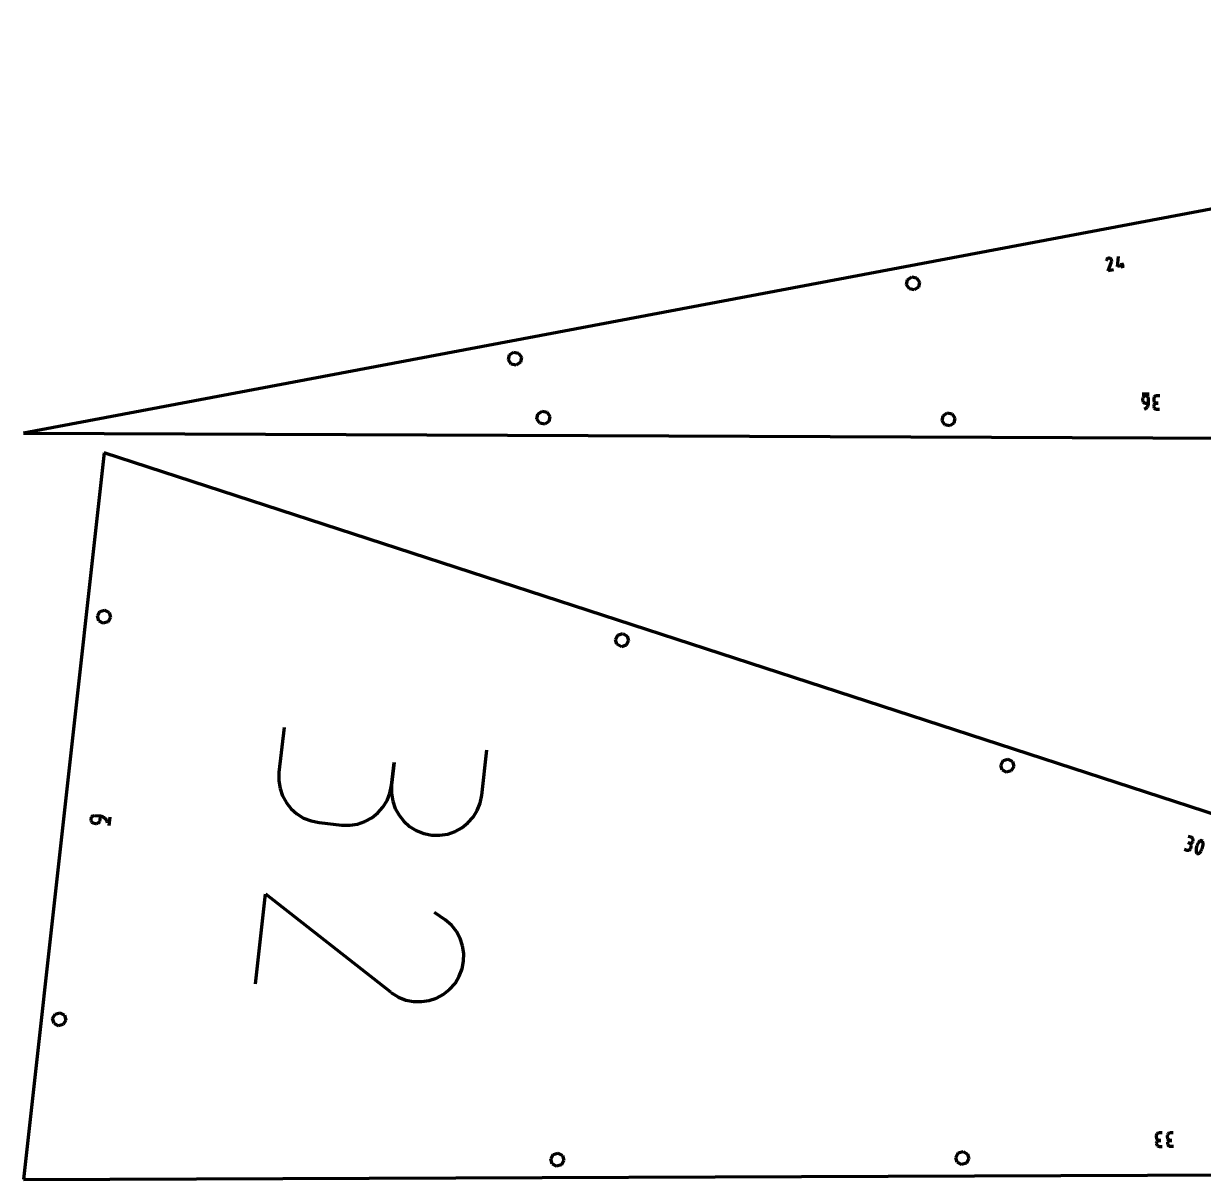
# Model space of a CAD drawing. Header units: inches. Extents: x -100 to 100, y -100 to -26.
# Drawn here: x 31.68 to 46.24, y -99.94 to -85.67 of the extents above; entities that cross this region are included whole.
import ezdxf

# ---------------------------------------------------------------- set-up
doc = ezdxf.new("R2010")
doc.units = ezdxf.units.IN
doc.header["$MEASUREMENT"] = 0
for name, color, linetype, lineweight in [('annotation', 7, 'Continuous', 0), ('boundary', 7, 'Continuous', 0), ('hole', 7, 'Continuous', 0)]:
    doc.layers.add(name, color=color, linetype=linetype, lineweight=lineweight)

msp = doc.modelspace()

# ---------------------------------------------------------------- linework, layer by layer
at = {"layer": 'annotation', "color": 1, "lineweight": 70}
for p, q in [((45.041436, -88.592582), (45.038643, -88.601806)), ((45.04398, -88.586999), (45.041436, -88.592582)), ((45.047372, -88.5821), (45.04398, -88.586999)), ((45.051492, -88.577941), (45.047372, -88.5821)), ((45.056217, -88.574578), (45.051492, -88.577941)), ((45.061429, -88.572069), (45.056217, -88.574578)), ((45.067007, -88.570471), (45.061429, -88.572069)), ((45.06215, -88.726863), (45.10504, -88.616048)), ((45.072829, -88.569839), (45.067007, -88.570471)), ((45.078776, -88.570232), (45.072829, -88.569839)), ((45.084726, -88.571706), (45.078776, -88.570232)), ((45.090281, -88.57426), (45.084726, -88.571706)), ((45.084726, -88.571706), (45.084726, -88.571706)), ((45.095165, -88.577661), (45.090281, -88.57426)), ((45.099317, -88.581789), (45.095165, -88.577661)), ((45.102676, -88.586521), (45.099317, -88.581789)), ((45.105181, -88.591738), (45.102676, -88.586521)), ((45.10504, -88.616048), (45.105096, -88.615943)), ((45.10504, -88.616048), (45.10504, -88.616048)), ((45.105096, -88.615943), (45.105149, -88.615838)), ((45.105149, -88.615838), (45.1052, -88.615731)), ((45.106773, -88.597317), (45.105181, -88.591738)), ((45.1052, -88.615731), (45.105248, -88.615623)), ((45.105248, -88.615623), (45.105293, -88.615512)), ((45.105293, -88.615512), (45.105337, -88.615398)), ((45.105337, -88.615398), (45.105379, -88.615278)), ((45.105379, -88.615278), (45.10542, -88.615154)), ((45.10542, -88.615154), (45.10546, -88.615023)), ((45.10546, -88.615023), (45.106973, -88.609081)), ((45.10546, -88.615023), (45.10546, -88.615023)), ((45.107391, -88.603138), (45.106773, -88.597317)), ((45.106973, -88.609081), (45.107391, -88.603138)), ((45.178836, -88.670272), (45.19009, -88.547235)), ((45.262195, -88.654538), (45.178836, -88.670272)), ((45.243508, -88.69263), (45.230923, -88.625954)), ((45.128826, -88.714278), (45.06215, -88.726863)), ((45.567378, -90.245936), (45.484259, -90.245595)), ((45.493801, -90.284723), (45.491049, -90.290468)), ((45.497463, -90.279579), (45.493801, -90.284723)), ((45.501929, -90.275143), (45.497463, -90.279579)), ((45.507096, -90.271517), (45.501929, -90.275143)), ((45.512858, -90.268806), (45.507096, -90.271517)), ((45.519113, -90.267114), (45.512858, -90.268806)), ((45.525754, -90.266545), (45.519113, -90.267114)), ((45.532377, -90.267168), (45.525754, -90.266545)), ((45.525754, -90.266545), (45.525754, -90.266545)), ((45.53861, -90.268911), (45.532377, -90.267168)), ((45.544348, -90.271669), (45.53861, -90.268911)), ((45.549487, -90.275337), (45.544348, -90.271669)), ((45.553921, -90.279811), (45.549487, -90.275337)), ((45.557546, -90.284984), (45.553921, -90.279811)), ((45.633631, -90.280126), (45.62997, -90.285258)), ((45.638098, -90.275698), (45.633631, -90.280126)), ((45.643264, -90.272076), (45.638098, -90.275698)), ((45.649027, -90.269368), (45.643264, -90.272076)), ((45.655281, -90.267677), (45.649027, -90.269368)), ((45.661923, -90.267109), (45.655281, -90.267677)), ((45.698838, -90.26726), (45.661923, -90.267109)), ((45.661923, -90.267109), (45.661923, -90.267109)), ((45.488688, -90.303351), (45.488613, -90.32174)), ((45.488613, -90.32174), (45.488613, -90.32174)), ((45.488613, -90.32174), (45.48918, -90.32838)), ((45.489309, -90.296712), (45.488688, -90.303351)), ((45.48918, -90.32838), (45.490868, -90.33463)), ((45.491049, -90.290468), (45.489309, -90.296712)), ((45.490868, -90.33463), (45.493573, -90.340385)), ((45.493573, -90.340385), (45.497192, -90.345544)), ((45.497192, -90.345544), (45.501622, -90.350001)), ((45.501622, -90.350001), (45.506759, -90.353655)), ((45.506537, -90.432706), (45.517129, -90.428784)), ((45.506759, -90.353655), (45.512499, -90.3564)), ((45.512499, -90.3564), (45.51874, -90.358135)), ((45.517129, -90.428784), (45.526855, -90.423482)), ((45.51874, -90.358135), (45.525376, -90.358754)), ((45.525376, -90.358754), (45.562291, -90.358906)), ((45.526855, -90.423482), (45.535615, -90.416932)), ((45.535615, -90.416932), (45.54331, -90.409267)), ((45.54331, -90.409267), (45.549839, -90.400623)), ((45.549839, -90.400623), (45.555101, -90.39113)), ((45.555101, -90.39113), (45.558998, -90.380925)), ((45.560257, -90.290752), (45.557546, -90.284984)), ((45.558998, -90.380925), (45.561428, -90.370139)), ((45.561949, -90.29701), (45.560257, -90.290752)), ((45.561428, -90.370139), (45.562291, -90.358906)), ((45.562518, -90.303653), (45.561949, -90.29701)), ((45.562291, -90.358906), (45.562518, -90.303653)), ((45.562518, -90.303653), (45.562518, -90.303653)), ((45.6251, -90.389495), (45.624478, -90.396133)), ((45.624478, -90.396133), (45.624478, -90.396133)), ((45.624478, -90.396133), (45.625046, -90.402746)), ((45.624857, -90.30382), (45.624781, -90.322304)), ((45.624781, -90.322304), (45.624781, -90.322304)), ((45.624781, -90.322304), (45.625348, -90.328916)), ((45.625478, -90.29721), (45.624857, -90.30382)), ((45.625046, -90.402746), (45.626734, -90.408981)), ((45.626839, -90.38325), (45.6251, -90.389495)), ((45.625348, -90.328916), (45.627036, -90.335151)), ((45.627217, -90.290987), (45.625478, -90.29721)), ((45.626734, -90.408981), (45.629439, -90.414732)), ((45.629592, -90.377503), (45.626839, -90.38325)), ((45.627036, -90.335151), (45.629742, -90.340902)), ((45.62997, -90.285258), (45.627217, -90.290987)), ((45.629439, -90.414732), (45.633058, -90.419894)), ((45.633253, -90.372358), (45.629592, -90.377503)), ((45.629742, -90.340902), (45.633361, -90.346064)), ((45.633058, -90.419894), (45.637488, -90.42436)), ((45.63772, -90.367919), (45.633253, -90.372358)), ((45.633361, -90.346064), (45.637791, -90.35053)), ((45.637488, -90.42436), (45.642625, -90.428025)), ((45.642886, -90.364292), (45.63772, -90.367919)), ((45.637791, -90.35053), (45.642928, -90.354195)), ((45.642625, -90.428025), (45.648365, -90.430781)), ((45.648649, -90.361579), (45.642886, -90.364292)), ((45.642928, -90.354195), (45.648668, -90.356952)), ((45.654903, -90.359886), (45.648649, -90.361579)), ((45.648668, -90.356952), (45.654908, -90.358694)), ((45.661545, -90.359318), (45.654903, -90.359886)), ((45.654908, -90.358694), (45.661545, -90.359318)), ((45.661545, -90.359318), (45.680028, -90.359393)), ((45.680028, -90.359393), (45.661545, -90.359318)), ((45.661545, -90.359318), (45.661545, -90.359318)), ((45.506537, -90.432706), (45.506537, -90.432706)), ((45.648365, -90.430781), (45.654605, -90.432524)), ((45.654605, -90.432524), (45.661242, -90.433147)), ((45.661242, -90.433147), (45.698157, -90.433299)), ((34.890688, -94.359653), (34.828888, -94.916074)), ((37.331605, -95.19404), (37.393404, -94.637619)), ((36.218763, -95.070442), (36.249706, -94.791838)), ((36.249706, -94.791838), (36.218763, -95.070442)), ((34.828888, -94.916074), (34.826751, -95.017144)), ((34.828888, -94.916074), (34.828888, -94.916074)), ((34.826751, -95.017144), (34.842165, -95.114184)), ((36.198666, -95.169518), (36.218763, -95.070442)), ((36.218763, -95.070442), (36.216633, -95.171513)), ((36.218763, -95.070442), (36.218763, -95.070442)), ((34.842165, -95.114184), (34.873717, -95.20545)), ((34.873717, -95.20545), (34.919993, -95.289199)), ((36.162321, -95.260808), (36.198666, -95.169518)), ((36.216633, -95.171513), (36.232075, -95.268556)), ((37.311508, -95.293116), (37.331605, -95.19404)), ((34.919993, -95.289199), (34.979578, -95.363689)), ((34.979578, -95.363689), (35.051058, -95.427177)), ((36.047954, -95.414477), (36.111495, -95.342925)), ((36.111495, -95.342925), (36.162321, -95.260808)), ((36.232075, -95.268556), (36.263685, -95.359828)), ((36.263685, -95.359828), (36.310057, -95.443588)), ((37.275163, -95.384407), (37.311508, -95.293116)), ((32.505023, -95.490226), (32.504847, -95.498628)), ((32.504847, -95.498628), (32.506135, -95.506702)), ((32.506697, -95.481974), (32.505023, -95.490226)), ((32.505023, -95.490226), (32.505023, -95.490226)), ((32.506135, -95.506702), (32.508768, -95.514302)), ((32.509726, -95.47437), (32.506697, -95.481974)), ((32.508768, -95.514302), (32.51263, -95.521281)), ((32.513963, -95.46753), (32.509726, -95.47437)), ((32.51263, -95.521281), (32.517605, -95.527493)), ((32.519262, -95.461571), (32.513963, -95.46753)), ((32.525478, -95.456608), (32.519262, -95.461571)), ((32.532464, -95.452756), (32.525478, -95.456608)), ((32.540074, -95.450133), (32.532464, -95.452756)), ((32.548163, -95.448853), (32.540074, -95.450133)), ((32.556584, -95.449033), (32.548163, -95.448853)), ((32.626191, -95.456764), (32.556584, -95.449033)), ((32.556584, -95.449033), (32.556584, -95.449033)), ((32.606812, -95.531742), (32.61211, -95.52578)), ((32.61211, -95.52578), (32.616345, -95.518943)), ((32.616345, -95.518943), (32.619371, -95.511348)), ((32.619371, -95.511348), (32.621043, -95.503112)), ((32.621043, -95.503112), (32.626191, -95.456764)), ((32.640149, -95.459353), (32.626191, -95.456764)), ((32.653343, -95.46385), (32.640149, -95.459353)), ((32.665615, -95.470111), (32.653343, -95.46385)), ((32.67681, -95.477989), (32.665615, -95.470111)), ((32.686772, -95.487342), (32.67681, -95.477989)), ((32.695345, -95.498024), (32.686772, -95.487342)), ((32.702371, -95.509891), (32.695345, -95.498024)), ((32.707696, -95.522799), (32.702371, -95.509891)), ((32.711163, -95.536601), (32.707696, -95.522799)), ((32.734038, -95.568445), (32.745629, -95.464087)), ((35.051058, -95.427177), (35.133018, -95.477922)), ((35.133018, -95.477922), (35.224045, -95.514179)), ((35.224045, -95.514179), (35.322724, -95.534207)), ((35.798698, -95.551856), (35.889789, -95.520332)), ((35.889789, -95.520332), (35.973463, -95.474076)), ((35.973463, -95.474076), (36.047954, -95.414477)), ((36.310057, -95.443588), (36.369786, -95.518094)), ((36.369786, -95.518094), (36.441467, -95.581605)), ((37.160796, -95.538076), (37.224337, -95.466523)), ((37.224337, -95.466523), (37.275163, -95.384407)), ((32.517605, -95.527493), (32.523575, -95.53279)), ((32.523575, -95.53279), (32.530423, -95.537026)), ((32.530423, -95.537026), (32.538034, -95.540055)), ((32.538034, -95.540055), (32.546289, -95.541729)), ((32.546289, -95.541729), (32.569495, -95.544307)), ((32.569495, -95.544307), (32.569495, -95.544307)), ((32.569495, -95.544307), (32.577916, -95.544485)), ((32.577916, -95.544485), (32.586004, -95.543199)), ((32.586004, -95.543199), (32.593613, -95.540569)), ((32.593613, -95.540569), (32.600598, -95.536711)), ((32.600598, -95.536711), (32.606812, -95.531742)), ((32.711163, -95.536601), (32.711163, -95.536601)), ((35.322724, -95.534207), (35.601328, -95.56515)), ((35.601328, -95.56515), (35.601328, -95.56515)), ((35.601328, -95.56515), (35.701956, -95.567259)), ((35.701956, -95.567259), (35.798698, -95.551856)), ((36.441467, -95.581605), (36.523695, -95.632378)), ((36.523695, -95.632378), (36.615064, -95.668674)), ((36.615064, -95.668674), (36.71417, -95.688749)), ((36.91154, -95.675455), (37.002631, -95.643931)), ((37.002631, -95.643931), (37.086305, -95.597675)), ((37.086305, -95.597675), (37.160796, -95.538076)), ((36.71417, -95.688749), (36.71417, -95.688749)), ((36.71417, -95.688749), (36.814798, -95.690858)), ((36.814798, -95.690858), (36.91154, -95.675455)), ((46.06433, -95.786317), (46.04673, -95.780578)), ((46.04673, -95.780578), (46.06433, -95.786317)), ((46.087252, -95.716014), (46.0521, -95.704553)), ((46.070467, -95.788946), (46.06433, -95.786317)), ((46.06433, -95.786317), (46.06433, -95.786317)), ((46.06433, -95.786317), (46.070837, -95.787811)), ((46.075883, -95.792521), (46.070467, -95.788946)), ((46.070837, -95.787811), (46.07732, -95.788114)), ((46.080511, -95.796909), (46.075883, -95.792521)), ((46.07732, -95.788114), (46.083646, -95.787294)), ((46.084285, -95.801978), (46.080511, -95.796909)), ((46.083646, -95.787294), (46.089684, -95.785419)), ((46.08714, -95.807594), (46.084285, -95.801978)), ((46.089009, -95.813625), (46.08714, -95.807594)), ((46.093389, -95.718643), (46.087252, -95.716014)), ((46.089825, -95.819938), (46.089009, -95.813625)), ((46.089684, -95.785419), (46.095303, -95.782557)), ((46.098804, -95.722218), (46.093389, -95.718643)), ((46.095303, -95.782557), (46.100372, -95.778773)), ((46.103433, -95.726606), (46.098804, -95.722218)), ((46.100372, -95.778773), (46.104758, -95.774137)), ((46.107207, -95.731675), (46.103433, -95.726606)), ((46.104758, -95.774137), (46.108331, -95.768716)), ((46.110062, -95.737291), (46.107207, -95.731675)), ((46.108331, -95.768716), (46.110959, -95.762577)), ((46.11193, -95.743322), (46.110062, -95.737291)), ((46.110959, -95.762577), (46.112445, -95.756098)), ((46.110959, -95.762577), (46.110959, -95.762577)), ((46.112747, -95.749636), (46.11193, -95.743322)), ((46.112445, -95.756098), (46.112747, -95.749636)), ((46.158482, -95.818276), (46.153519, -95.833498)), ((46.164942, -95.803611), (46.158482, -95.818276)), ((46.17286, -95.78962), (46.164942, -95.803611)), ((46.182199, -95.776421), (46.17286, -95.78962)), ((46.192919, -95.76413), (46.182199, -95.776421)), ((46.19607, -95.761398), (46.192919, -95.76413)), ((46.192919, -95.76413), (46.192919, -95.76413)), ((46.199561, -95.759332), (46.19607, -95.761398)), ((46.203298, -95.757934), (46.199561, -95.759332)), ((46.207187, -95.757203), (46.203298, -95.757934)), ((46.211135, -95.75714), (46.207187, -95.757203)), ((46.215049, -95.757745), (46.211135, -95.75714)), ((46.218835, -95.759019), (46.215049, -95.757745)), ((46.2224, -95.760964), (46.218835, -95.759019)), ((46.22565, -95.763578), (46.2224, -95.760964)), ((46.226827, -95.764786), (46.22565, -95.763578)), ((46.22565, -95.763578), (46.22565, -95.763578)), ((46.22791, -95.766087), (46.226827, -95.764786)), ((46.228894, -95.767472), (46.22791, -95.766087)), ((46.229777, -95.76893), (46.228894, -95.767472)), ((46.230553, -95.770454), (46.229777, -95.76893)), ((46.231218, -95.772034), (46.230553, -95.770454)), ((46.231767, -95.773662), (46.231218, -95.772034)), ((46.232196, -95.775328), (46.231767, -95.773662)), ((46.231875, -95.825496), (46.233715, -95.809507)), ((46.232501, -95.777024), (46.232196, -95.775328)), ((46.233936, -95.793311), (46.232501, -95.777024)), ((46.232501, -95.777024), (46.232501, -95.777024)), ((46.233715, -95.809507), (46.233936, -95.793311)), ((46.000551, -95.86266), (46.035702, -95.874121)), ((46.035702, -95.874121), (46.035702, -95.874121)), ((46.035702, -95.874121), (46.042209, -95.875615)), ((46.042209, -95.875615), (46.048691, -95.87592)), ((46.048691, -95.87592), (46.055016, -95.875104)), ((46.055016, -95.875104), (46.061052, -95.873236)), ((46.061052, -95.873236), (46.066668, -95.870382)), ((46.066668, -95.870382), (46.071733, -95.866611)), ((46.071733, -95.866611), (46.076114, -95.861992)), ((46.076114, -95.861992), (46.079679, -95.856592)), ((46.079679, -95.856592), (46.082298, -95.85048)), ((46.082298, -95.85048), (46.088037, -95.83288)), ((46.088037, -95.83288), (46.089523, -95.826401)), ((46.088037, -95.83288), (46.088037, -95.83288)), ((46.089523, -95.826401), (46.089825, -95.819938)), ((46.148236, -95.865146), (46.147991, -95.881338)), ((46.147991, -95.881338), (46.149396, -95.897618)), ((46.150091, -95.849161), (46.148236, -95.865146)), ((46.149396, -95.897618), (46.149396, -95.897618)), ((46.149396, -95.897618), (46.149699, -95.89931)), ((46.149699, -95.89931), (46.150124, -95.900967)), ((46.153519, -95.833498), (46.150091, -95.849161)), ((46.150124, -95.900967), (46.150669, -95.902584)), ((46.150669, -95.902584), (46.151331, -95.904156)), ((46.151331, -95.904156), (46.152108, -95.905677)), ((46.152108, -95.905677), (46.152998, -95.907141)), ((46.152998, -95.907141), (46.153998, -95.908544)), ((46.153998, -95.908544), (46.155106, -95.90988)), ((46.155106, -95.90988), (46.15632, -95.911143)), ((46.15632, -95.911143), (46.15632, -95.911143)), ((46.15632, -95.911143), (46.159551, -95.913718)), ((46.159551, -95.913718), (46.163101, -95.915631)), ((46.163101, -95.915631), (46.166877, -95.916884)), ((46.166877, -95.916884), (46.170784, -95.917474)), ((46.170784, -95.917474), (46.174727, -95.917404)), ((46.174727, -95.917404), (46.178612, -95.916673)), ((46.178612, -95.916673), (46.182346, -95.91528)), ((46.182346, -95.91528), (46.185833, -95.913227)), ((46.185833, -95.913227), (46.188978, -95.910512)), ((46.188978, -95.910512), (46.199729, -95.898228)), ((46.188978, -95.910512), (46.188978, -95.910512)), ((46.199729, -95.898228), (46.20909, -95.885033)), ((46.20909, -95.885033), (46.217024, -95.871046)), ((46.217024, -95.871046), (46.223491, -95.856382)), ((46.223491, -95.856382), (46.228454, -95.84116)), ((46.228454, -95.84116), (46.231875, -95.825496)), ((34.539008, -97.525153), (34.662607, -96.412311)), ((34.662607, -96.412311), (36.203833, -97.624477)), ((36.881416, -96.734306), (36.749365, -96.64567)), ((36.9572, -96.801424), (36.881416, -96.734306)), ((37.018112, -96.878618), (36.9572, -96.801424)), ((37.063836, -96.963709), (37.018112, -96.878618)), ((37.094059, -97.054522), (37.063836, -96.963709)), ((37.108464, -97.14888), (37.094059, -97.054522)), ((37.088566, -97.339521), (37.106738, -97.244605)), ((37.106738, -97.244605), (37.108464, -97.14888)), ((37.053633, -97.431451), (37.088566, -97.339521)), ((36.934486, -97.59353), (37.001625, -97.518217)), ((37.001625, -97.518217), (37.053633, -97.431451)), ((37.001625, -97.518217), (37.001625, -97.518217)), ((36.203833, -97.624477), (36.203833, -97.624477)), ((36.203833, -97.624477), (36.205218, -97.625875)), ((36.205218, -97.625875), (36.206621, -97.627224)), ((36.206621, -97.627224), (36.208055, -97.628533)), ((36.208055, -97.628533), (36.209531, -97.629812)), ((36.209531, -97.629812), (36.211062, -97.63107)), ((36.211062, -97.63107), (36.21266, -97.632315)), ((36.21266, -97.632315), (36.214337, -97.633557)), ((36.214337, -97.633557), (36.216105, -97.634805)), ((36.216105, -97.634805), (36.217976, -97.636069)), ((36.217976, -97.636069), (36.217976, -97.636069)), ((36.217976, -97.636069), (36.304422, -97.688652)), ((36.304422, -97.688652), (36.396164, -97.723951)), ((36.681141, -97.729848), (36.772041, -97.699716)), ((36.772041, -97.699716), (36.857224, -97.654153)), ((36.857224, -97.654153), (36.934486, -97.59353)), ((36.396164, -97.723951), (36.491, -97.742336)), ((36.491, -97.742336), (36.586727, -97.744178)), ((36.586727, -97.744178), (36.681141, -97.729848)), ((45.657556, -99.394174), (45.656987, -99.400789)), ((45.656987, -99.400789), (45.657057, -99.419272)), ((45.657057, -99.419272), (45.657057, -99.419272)), ((45.657057, -99.419272), (45.657676, -99.42588)), ((45.659246, -99.387938), (45.657556, -99.394174)), ((45.657676, -99.42588), (45.659413, -99.432102)), ((45.661953, -99.382187), (45.659246, -99.387938)), ((45.659413, -99.432102), (45.662164, -99.437831)), ((45.665574, -99.377027), (45.661953, -99.382187)), ((45.662164, -99.437831), (45.665824, -99.442965)), ((45.670005, -99.372563), (45.665574, -99.377027)), ((45.665824, -99.442965), (45.670289, -99.447396)), ((45.675143, -99.368901), (45.670005, -99.372563)), ((45.670289, -99.447396), (45.675454, -99.45102)), ((45.680884, -99.366147), (45.675143, -99.368901)), ((45.675454, -99.45102), (45.681216, -99.453731)), ((45.681234, -99.458359), (45.675493, -99.461116)), ((45.687125, -99.364407), (45.680884, -99.366147)), ((45.681216, -99.453731), (45.68747, -99.455425)), ((45.687474, -99.456617), (45.681234, -99.458359)), ((45.693762, -99.363786), (45.687125, -99.364407)), ((45.68747, -99.455425), (45.694111, -99.455995)), ((45.694111, -99.455995), (45.687474, -99.456617)), ((45.730677, -99.363646), (45.693762, -99.363786)), ((45.693762, -99.363786), (45.693762, -99.363786)), ((45.694111, -99.455995), (45.712595, -99.455925)), ((45.712595, -99.455925), (45.694111, -99.455995)), ((45.694111, -99.455995), (45.694111, -99.455995)), ((45.793725, -99.393658), (45.793155, -99.400273)), ((45.793155, -99.400273), (45.793225, -99.418757)), ((45.793225, -99.418757), (45.793225, -99.418757)), ((45.793225, -99.418757), (45.793845, -99.425364)), ((45.795415, -99.387422), (45.793725, -99.393658)), ((45.793845, -99.425364), (45.795582, -99.431586)), ((45.798122, -99.381671), (45.795415, -99.387422)), ((45.795582, -99.431586), (45.798333, -99.437316)), ((45.801743, -99.376511), (45.798122, -99.381671)), ((45.798333, -99.437316), (45.801993, -99.442449)), ((45.806174, -99.372047), (45.801743, -99.376511)), ((45.801993, -99.442449), (45.806457, -99.44688)), ((45.811312, -99.368385), (45.806174, -99.372047)), ((45.806457, -99.44688), (45.811623, -99.450504)), ((45.817053, -99.365631), (45.811312, -99.368385)), ((45.811623, -99.450504), (45.817385, -99.453215)), ((45.817402, -99.457843), (45.811661, -99.460601)), ((45.823294, -99.363891), (45.817053, -99.365631)), ((45.817385, -99.453215), (45.823639, -99.454909)), ((45.823643, -99.456101), (45.817402, -99.457843)), ((45.829931, -99.363271), (45.823294, -99.363891)), ((45.823639, -99.454909), (45.83028, -99.45548)), ((45.83028, -99.45548), (45.823643, -99.456101)), ((45.866846, -99.363131), (45.829931, -99.363271)), ((45.829931, -99.363271), (45.829931, -99.363271)), ((45.83028, -99.45548), (45.848764, -99.45541)), ((45.848764, -99.45541), (45.83028, -99.45548)), ((45.83028, -99.45548), (45.83028, -99.45548)), ((45.657906, -99.486459), (45.657336, -99.493102)), ((45.657336, -99.493102), (45.657336, -99.493102)), ((45.657336, -99.493102), (45.657956, -99.49971)), ((45.659596, -99.4802), (45.657906, -99.486459)), ((45.657956, -99.49971), (45.659693, -99.505931)), ((45.662303, -99.474432), (45.659596, -99.4802)), ((45.659693, -99.505931), (45.662444, -99.511661)), ((45.665924, -99.469258), (45.662303, -99.474432)), ((45.662444, -99.511661), (45.666104, -99.516794)), ((45.670355, -99.464784), (45.665924, -99.469258)), ((45.666104, -99.516794), (45.670568, -99.521225)), ((45.675493, -99.461116), (45.670355, -99.464784)), ((45.670568, -99.521225), (45.675734, -99.524849)), ((45.675734, -99.524849), (45.681496, -99.527561)), ((45.681496, -99.527561), (45.68775, -99.529254)), ((45.68775, -99.529254), (45.694391, -99.529825)), ((45.694391, -99.529825), (45.731306, -99.529685)), ((45.794074, -99.485943), (45.793505, -99.492586)), ((45.793505, -99.492586), (45.793505, -99.492586)), ((45.793505, -99.492586), (45.794124, -99.499194)), ((45.795764, -99.479685), (45.794074, -99.485943)), ((45.794124, -99.499194), (45.795862, -99.505416)), ((45.798471, -99.473916), (45.795764, -99.479685)), ((45.795862, -99.505416), (45.798612, -99.511145)), ((45.802092, -99.468742), (45.798471, -99.473916)), ((45.798612, -99.511145), (45.802272, -99.516279)), ((45.806523, -99.464269), (45.802092, -99.468742)), ((45.802272, -99.516279), (45.806737, -99.52071)), ((45.811661, -99.460601), (45.806523, -99.464269)), ((45.806737, -99.52071), (45.811903, -99.524334)), ((45.811903, -99.524334), (45.817664, -99.527045)), ((45.817664, -99.527045), (45.823918, -99.528739)), ((45.823918, -99.528739), (45.83056, -99.529309)), ((45.83056, -99.529309), (45.867475, -99.52917))]:
    msp.add_line(p, q, dxfattribs=at)
at = {"layer": 'boundary', "color": 5, "lineweight": 70}
for p, q in [((58.463507, -85.674412), (31.676537, -90.730411)), ((31.676537, -90.730411), (59.506831, -90.844467)), ((32.672581, -90.969467), (31.676537, -99.9375)), ((59.851058, -99.830777), (32.672581, -90.969467)), ((31.676537, -99.9375), (59.851058, -99.830777))]:
    msp.add_line(p, q, dxfattribs=at)
at = {"layer": 'hole', "color": 5, "lineweight": 70}
for p, q in [((42.586348, -88.836137), (42.637913, -88.801475)), ((42.637913, -88.801475), (42.698885, -88.813427)), ((42.698885, -88.813427), (42.733547, -88.864991)), ((42.574396, -88.897108), (42.586348, -88.836137)), ((42.609058, -88.948673), (42.574396, -88.897108)), ((42.67003, -88.960625), (42.609058, -88.948673)), ((42.721595, -88.925963), (42.67003, -88.960625)), ((42.733547, -88.864991), (42.721595, -88.925963)), ((37.66115, -89.824476), (37.673102, -89.763504)), ((37.695812, -89.876041), (37.66115, -89.824476)), ((37.673102, -89.763504), (37.724667, -89.728842)), ((37.724667, -89.728842), (37.785638, -89.740794)), ((37.785638, -89.740794), (37.8203, -89.792359)), ((37.8203, -89.792359), (37.808348, -89.853331)), ((37.756784, -89.887993), (37.695812, -89.876041)), ((37.808348, -89.853331), (37.756784, -89.887993)), ((38.013068, -90.554013), (38.02502, -90.493041)), ((38.04773, -90.605577), (38.013068, -90.554013)), ((38.02502, -90.493041), (38.076585, -90.458379)), ((38.076585, -90.458379), (38.137557, -90.470331)), ((38.137557, -90.470331), (38.172219, -90.521896)), ((38.172219, -90.521896), (38.160267, -90.582867)), ((43.013026, -90.574504), (43.024978, -90.513532)), ((43.047688, -90.626069), (43.013026, -90.574504)), ((43.024978, -90.513532), (43.076543, -90.47887)), ((43.076543, -90.47887), (43.137515, -90.490822)), ((43.137515, -90.490822), (43.172177, -90.542387)), ((43.172177, -90.542387), (43.160225, -90.603359)), ((38.108702, -90.61753), (38.04773, -90.605577)), ((38.160267, -90.582867), (38.108702, -90.61753)), ((43.10866, -90.638021), (43.047688, -90.626069)), ((43.160225, -90.603359), (43.10866, -90.638021)), ((32.587257, -92.983948), (32.617225, -92.929521)), ((32.604552, -93.043624), (32.587257, -92.983948)), ((32.658979, -93.073592), (32.604552, -93.043624)), ((32.617225, -92.929521), (32.676902, -92.912226)), ((32.676902, -92.912226), (32.731329, -92.942194)), ((32.748624, -93.00187), (32.718656, -93.056297)), ((32.731329, -92.942194), (32.748624, -93.00187)), ((32.718656, -93.056297), (32.658979, -93.073592)), ((38.982758, -93.274275), (39.012726, -93.219847)), ((39.000053, -93.333951), (38.982758, -93.274275)), ((39.05448, -93.363919), (39.000053, -93.333951)), ((39.012726, -93.219847), (39.072403, -93.202552)), ((39.072403, -93.202552), (39.12683, -93.232521)), ((39.144125, -93.292197), (39.114157, -93.346624)), ((39.12683, -93.232521), (39.144125, -93.292197)), ((39.114157, -93.346624), (39.05448, -93.363919)), ((43.736471, -94.824182), (43.766439, -94.769755)), ((43.766439, -94.769755), (43.826116, -94.75246)), ((43.826116, -94.75246), (43.880543, -94.782428)), ((43.880543, -94.782428), (43.897838, -94.842104)), ((43.753766, -94.883858), (43.736471, -94.824182)), ((43.808193, -94.913826), (43.753766, -94.883858)), ((43.86787, -94.896531), (43.808193, -94.913826)), ((43.897838, -94.842104), (43.86787, -94.896531)), ((32.035321, -97.953391), (32.065289, -97.898964)), ((32.052616, -98.013067), (32.035321, -97.953391)), ((32.065289, -97.898964), (32.124965, -97.881669)), ((32.124965, -97.881669), (32.179392, -97.911637)), ((32.196687, -97.971313), (32.166719, -98.02574)), ((32.179392, -97.911637), (32.196687, -97.971313)), ((32.107043, -98.043036), (32.052616, -98.013067)), ((32.166719, -98.02574), (32.107043, -98.043036)), ((43.212272, -99.611472), (43.271948, -99.594177)), ((43.271948, -99.594177), (43.326375, -99.624145)), ((38.18234, -99.684838), (38.212308, -99.630411)), ((38.199635, -99.744515), (38.18234, -99.684838)), ((38.254062, -99.774483), (38.199635, -99.744515)), ((38.212308, -99.630411), (38.271984, -99.613116)), ((38.271984, -99.613116), (38.326411, -99.643084)), ((38.343706, -99.702761), (38.313738, -99.757188)), ((38.326411, -99.643084), (38.343706, -99.702761)), ((43.182304, -99.665899), (43.212272, -99.611472)), ((43.199599, -99.725575), (43.182304, -99.665899)), ((43.254026, -99.755543), (43.199599, -99.725575)), ((43.313702, -99.738248), (43.254026, -99.755543)), ((43.34367, -99.683821), (43.313702, -99.738248)), ((43.326375, -99.624145), (43.34367, -99.683821)), ((38.313738, -99.757188), (38.254062, -99.774483))]:
    msp.add_line(p, q, dxfattribs=at)

doc.saveas('drawing.dxf')
